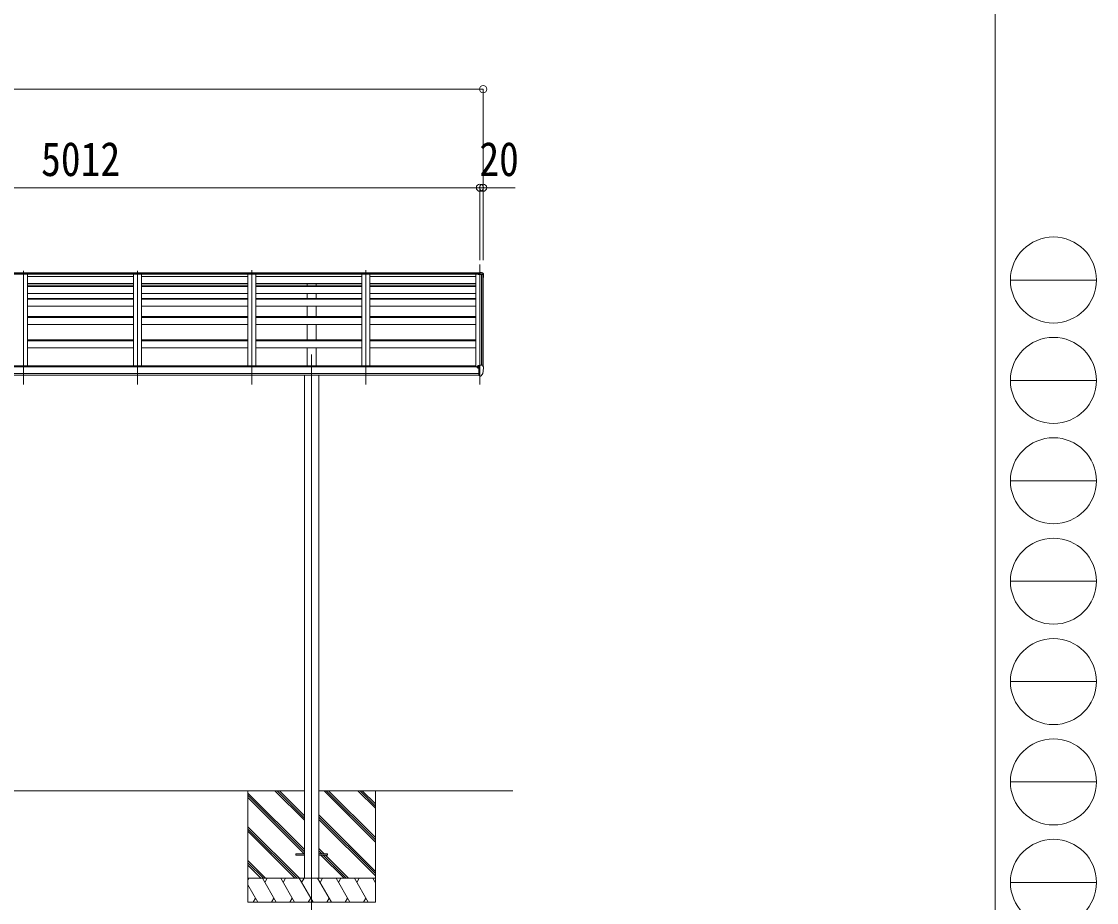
# Model space of a CAD drawing. Units: millimetres at full size. Extents: x -12578 to 12718, y -8779 to 8681.
# Drawn here: x 5973 to 12718, y -5530 to -2 of the extents above; entities that cross this region are included whole.
import ezdxf
from ezdxf.enums import TextEntityAlignment as Align

# ---------------------------------------------------------------- set-up
doc = ezdxf.new("R2010")
doc.units = ezdxf.units.MM
doc.header["$LTSCALE"] = 45
doc.header["$PDMODE"] = 32
doc.header["$PDSIZE"] = 45
for name, color, linetype, lineweight in [('0-0_0', 7, 'Continuous', 9), ('0-1_本体', 4, 'Continuous', 9), ('0-2_部品', 7, 'Continuous', 9), ('0-8_PARTS2', 2, 'Continuous', 9), ('0-A_寸法', 6, 'Continuous', 9), ('F-0_240', 7, 'Continuous', 9)]:
    doc.layers.add(name, color=color, linetype=linetype, lineweight=lineweight)
doc.styles.add('ＭＳ ゴシック', font='')
doc.styles.get('ＭＳ ゴシック').set_extended_font_data('MS Gothic')

msp = doc.modelspace()

# ---------------------------------------------------------------- linework, layer by layer
at = {"layer": '0-0_0'}
for p, q in [((7748.29, -4828.7), (4938.69, -4828.75)), ((7393.49, -4828.71), (7393.5, -5528.71)), ((7748.29, -5198.18), (7393.49, -4843.39)), ((7748.29, -5014.33), (7562.65, -4828.71)), ((7748.29, -5000.19), (7576.8, -4828.71)), ((7748.29, -4986.05), (7590.94, -4828.71)), ((9055.45, -4828.68), (7838.69, -4828.7)), ((8193.49, -5151.16), (7871.02, -4828.7)), ((8193.49, -5137.02), (7885.16, -4828.7)), ((8193.49, -5122.87), (7899.31, -4828.7)), ((8193.49, -4939.03), (8083.15, -4828.7)), ((8193.49, -4924.88), (8097.3, -4828.7)), ((8193.49, -4910.74), (8111.44, -4828.7)), ((8193.49, -4828.7), (8193.5, -5528.7)), ((7748.29, -5212.32), (7393.49, -4857.53)), ((7746.88, -5225.05), (7393.49, -4871.67)), ((8193.49, -5335), (7838.69, -4980.21)), ((7716.69, -5378.7), (7393.49, -5055.52)), ((8193.49, -5349.15), (7838.69, -4994.35)), ((8193.49, -5363.29), (7838.69, -5008.5)), ((7702.54, -5378.7), (7393.49, -5069.66)), ((7688.4, -5378.7), (7393.49, -5083.8)), ((7871.4, -5225.05), (7838.69, -5192.34)), ((7857.25, -5225.05), (7838.69, -5206.49)), ((7843.11, -5225.05), (7838.69, -5220.63)), ((7996.77, -5378.7), (7852.11, -5234.05)), ((8010.91, -5378.7), (7866.25, -5234.05)), ((8025.05, -5378.7), (7880.4, -5234.05)), ((7504.55, -5378.71), (7393.49, -5267.65)), ((7490.41, -5378.71), (7393.49, -5281.79)), ((7476.27, -5379.55), (7393.49, -5296.78)), ((7393.49, -5378.71), (8193.49, -5378.7)), ((7399.33, -5378.71), (7393.5, -5388.81)), ((7571.4, -5528.71), (7484.8, -5378.71)), ((7514.8, -5378.71), (7499.8, -5404.69)), ((7686.87, -5528.7), (7600.27, -5378.71)), ((7615.27, -5404.69), (7630.27, -5378.7)), ((7802.34, -5528.7), (7715.74, -5378.7)), ((7730.74, -5404.68), (7745.74, -5378.7)), ((7917.81, -5528.7), (7831.21, -5378.7)), ((7846.21, -5404.68), (7861.21, -5378.7)), ((8033.28, -5528.7), (7946.68, -5378.7)), ((7961.68, -5404.68), (7976.68, -5378.7)), ((8148.75, -5528.7), (8062.15, -5378.7)), ((8077.15, -5404.68), (8092.15, -5378.7)), ((8193.5, -5406.2), (8177.62, -5378.7)), ((7455.93, -5528.71), (7393.5, -5420.57)), ((8193.5, -5528.7), (7393.5, -5528.71)), ((7440.93, -5502.73), (7425.93, -5528.71)), ((7556.4, -5502.73), (7541.4, -5528.71)), ((7671.87, -5502.72), (7656.87, -5528.7)), ((7787.34, -5502.72), (7772.34, -5528.7)), ((7902.81, -5502.72), (7887.81, -5528.7)), ((8018.28, -5502.72), (8003.28, -5528.7)), ((8133.75, -5502.72), (8118.75, -5528.7))]:
    msp.add_line(p, q, dxfattribs=at)
at = {"layer": '0-1_本体'}
for p, q in [((8833.93, -1579), (3853.94, -1579.08)), ((3853.94, -1580.65), (8833.93, -1580.57)), ((3853.94, -1586.28), (8837.43, -1586.2)), ((3853.94, -1587.18), (8837.43, -1587.1)), ((6010.44, -1587.15), (6010.45, -2161.96)), ((6010.44, -1602.35), (6676.44, -1602.34)), ((6676.44, -1587.14), (6676.45, -2161.94)), ((6726.44, -1587.14), (6726.45, -2161.94)), ((6726.44, -1602.34), (7392.44, -1602.33)), ((7392.44, -1587.13), (7392.45, -2161.93)), ((7442.44, -1587.12), (7442.45, -2161.93)), ((7442.44, -1602.33), (8108.44, -1602.32)), ((8108.44, -1587.11), (8108.45, -2161.92)), ((8158.44, -1587.11), (8158.45, -2161.92)), ((8158.44, -1602.32), (8824.44, -1602.31)), ((8824.44, -1587.1), (8824.45, -2168.33)), ((8859.75, -2158.51), (8859.74, -1588.67)), ((8860.44, -1588.67), (8860.44, -2158.51)), ((8868.48, -1589.09), (8860.65, -1588.68)), ((8869.42, -1589.93), (8869.45, -2165.06)), ((6010.44, -1645.88), (6676.44, -1645.87)), ((6010.44, -1646.96), (6676.44, -1646.95)), ((6010.44, -1648.26), (6676.44, -1648.25)), ((6676.44, -1661.44), (6010.44, -1661.45)), ((6676.44, -1664.02), (6010.44, -1664.03)), ((6726.44, -1645.87), (7392.44, -1645.86)), ((6726.44, -1646.95), (7392.44, -1646.94)), ((6726.44, -1648.25), (7392.44, -1648.24)), ((7392.44, -1661.43), (6726.44, -1661.44)), ((7392.44, -1664.01), (6726.44, -1664.02)), ((7442.44, -1645.86), (8108.44, -1645.85)), ((7442.44, -1646.93), (8108.44, -1646.92)), ((7442.44, -1648.24), (8108.44, -1648.23)), ((8108.44, -1661.42), (7442.44, -1661.43)), ((8108.44, -1664), (7442.44, -1664.01)), ((7765.94, -1661.43), (7765.94, -1648.23)), ((7820.94, -1661.42), (7820.94, -1648.23)), ((8158.44, -1645.85), (8824.44, -1645.84)), ((8158.44, -1646.92), (8824.44, -1646.91)), ((8158.44, -1648.23), (8824.44, -1648.22)), ((8824.44, -1661.41), (8158.44, -1661.42)), ((8824.44, -1663.99), (8158.44, -1664)), ((6676.44, -1708.76), (6010.44, -1708.77)), ((6676.44, -1740.23), (6010.44, -1740.24)), ((6676.44, -1744.21), (6010.44, -1744.22)), ((7392.44, -1708.75), (6726.44, -1708.76)), ((7392.44, -1740.22), (6726.44, -1740.23)), ((7392.44, -1744.2), (6726.44, -1744.21)), ((8108.44, -1708.74), (7442.44, -1708.75)), ((8108.44, -1740.21), (7442.44, -1740.22)), ((8108.44, -1744.19), (7442.44, -1744.2)), ((7765.94, -1740.22), (7765.94, -1708.74)), ((7820.94, -1740.22), (7820.94, -1708.74)), ((8824.44, -1708.72), (8158.44, -1708.73)), ((8824.44, -1740.2), (8158.44, -1740.21)), ((8824.44, -1744.18), (8158.44, -1744.19)), ((6676.44, -1788.66), (6010.44, -1788.67)), ((7392.44, -1788.65), (6726.44, -1788.66)), ((8108.44, -1788.64), (7442.44, -1788.65)), ((7765.94, -1853.07), (7765.94, -1788.65)), ((7820.94, -1853.07), (7820.94, -1788.65)), ((8824.44, -1788.63), (8158.44, -1788.64)), ((6676.44, -1853.09), (6010.44, -1853.1)), ((6676.44, -1858.46), (6010.44, -1858.47)), ((7392.44, -1853.08), (6726.44, -1853.09)), ((7392.44, -1858.45), (6726.44, -1858.46)), ((8108.44, -1853.06), (7442.44, -1853.07)), ((8108.44, -1858.44), (7442.44, -1858.45)), ((8824.44, -1853.05), (8158.44, -1853.06)), ((8824.44, -1858.43), (8158.44, -1858.44)), ((6676.44, -1902.52), (6010.44, -1902.53)), ((7392.44, -1902.51), (6726.44, -1902.52)), ((8108.44, -1902.5), (7442.44, -1902.51)), ((7765.94, -1999.7), (7765.94, -1902.5)), ((7820.94, -1999.7), (7820.94, -1902.5)), ((8824.44, -1902.49), (8158.44, -1902.5)), ((6676.44, -1999.72), (6010.44, -1999.73)), ((6676.44, -2006.48), (6010.44, -2006.49)), ((7392.44, -1999.71), (6726.44, -1999.72)), ((7392.44, -2006.47), (6726.44, -2006.48)), ((8108.44, -1999.7), (7442.44, -1999.71)), ((8108.44, -2006.46), (7442.44, -2006.47)), ((8824.44, -1999.69), (8158.44, -1999.7)), ((8824.44, -2006.45), (8158.44, -2006.46)), ((6676.44, -2050.05), (6010.44, -2050.06)), ((7392.44, -2050.04), (6726.44, -2050.05)), ((8108.44, -2050.03), (7442.44, -2050.04)), ((7765.95, -2161.93), (7765.94, -2050.03)), ((7820.95, -2161.93), (7820.94, -2050.03)), ((8824.44, -2050.02), (8158.44, -2050.03)), ((3843.95, -2168.4), (8842.95, -2168.33)), ((8842.95, -2209.92), (3843.95, -2209.99)), ((3843.95, -2221.84), (8842.95, -2221.69)), ((3867.45, -2161.99), (8819.45, -2161.91)), ((7748.25, -2221.72), (7748.29, -5378.7)), ((7838.65, -2221.72), (7838.69, -5378.7)), ((8819.45, -2168.33), (8819.45, -2161.99))]:
    msp.add_line(p, q, dxfattribs=at)
msp.add_circle((8835.47, -2173.43), 3, dxfattribs=at)
msp.add_arc((8868.43, -1590.09), 1, 6.67102, 87.00088, dxfattribs=at)
at = {"layer": '0-2_部品'}
for p, q in [((8833.93, -1577.87), (8849.43, -1576.92)), ((8833.93, -1577.87), (8833.93, -1578.64)), ((8833.93, -1578.64), (8833.93, -1579.36)), ((8833.93, -1579.75), (8849.43, -1578.93)), ((8833.93, -1579.36), (8833.93, -1579.75)), ((8833.93, -1579.75), (8833.93, -1582.16)), ((8833.93, -1582.16), (8837.43, -1581.97)), ((8833.93, -1583.46), (8833.93, -1582.16)), ((8833.93, -1583.46), (8837.43, -1583.46)), ((8860.54, -1587.17), (8837.43, -1585.76)), ((8837.43, -1585.76), (8837.43, -1588.67)), ((8860.5, -1588.67), (8837.43, -1588.67)), ((8849.43, -1576.92), (8853.47, -1577.17)), ((8849.43, -1577.7), (8849.43, -1576.92)), ((8849.43, -1576.92), (8849.43, -1577.7)), ((8849.43, -1577.7), (8849.43, -1578.42)), ((8849.43, -1581.34), (8849.43, -1578.94)), ((8865.23, -1579.77), (8849.43, -1578.94)), ((8859.39, -1577.53), (8865.65, -1577.91)), ((8868.51, -1589.08), (8860.5, -1588.67)), ((8860.54, -1586.5), (8868.59, -1586.9)), ((8860.54, -1587.17), (8868.59, -1587.59)), ((8865.09, -1578.65), (8865.09, -1579.37)), ((8865.23, -1579.77), (8869.65, -1587.19)), ((8866.41, -1578.34), (8870.89, -1584.76)), ((8869.93, -1591.26), (8869.93, -1590.58)), ((8870.89, -1584.76), (8870.89, -1588.29)), ((8871.43, -1586.49), (8871.43, -1590.58)), ((8871.43, -1591.26), (8871.43, -1590.58)), ((8832.95, -2164.36), (8832.95, -2168.33)), ((8847.95, -2163.2), (8833.95, -2163.26)), ((8837.45, -2163.24), (8837.45, -2161.34)), ((8837.95, -2173.43), (8837.65, -2173.43)), ((8838.47, -2173.43), (8837.95, -2173.43)), ((8838.27, -2160.93), (8847.95, -2160.21)), ((8842.95, -2168.25), (8849.45, -2167.85)), ((8842.95, -2223.81), (8848.45, -2223.81)), ((8847.95, -2159.43), (8849.45, -2159.43)), ((8847.95, -2159.43), (8847.95, -2165.6)), ((8848.95, -2224.81), (8848.45, -2223.81)), ((8849.45, -2224.81), (8848.95, -2224.81)), ((8849.45, -2227.01), (8849.45, -2158.51)), ((8857.07, -2225.2), (8866.81, -2209.82)), ((8864.54, -2159.08), (8868.6, -2164.89)), ((8871.45, -2167.88), (8871.45, -2168.51)), ((8850.95, -2226.92), (8849.45, -2227.01)), ((8850.95, -2226.92), (8854.66, -2226.69))]:
    msp.add_line(p, q, dxfattribs=at)
at = {"layer": '0-2_部品', "color": 4}
for p, q in [((7693.49, -5225.05), (7693.49, -5234.05)), ((7748.29, -5225.05), (7693.49, -5225.05)), ((7748.29, -5234.05), (7693.49, -5234.05)), ((7893.49, -5225.05), (7838.69, -5225.05)), ((7893.49, -5234.05), (7838.69, -5234.05)), ((7893.49, -5225.05), (7893.49, -5234.05))]:
    msp.add_line(p, q, dxfattribs=at)
at = {"layer": '0-2_部品'}
for points in [[(8849.43, -1581.34), (8837.43, -1581.76), (8837.43, -1585.12)], [(8860.54, -1586.5), (8837.43, -1585.12), (8837.43, -1585.76)], [(8849.43, -1578.94), (8849.43, -1578.42), (8849.43, -1577.7)], [(8865.65, -1577.91), (8865.53, -1577.92), (8865.19, -1578.13), (8865.09, -1578.65)], [(8865.09, -1579.37), (8865.15, -1579.58), (8865.23, -1579.77)], [(8832.95, -2171.81), (8832.95, -2173.43), (8832.47, -2173.43)], [(8837.65, -2172.24), (8837.65, -2173.43), (8832.95, -2173.43)], [(8838.27, -2160.93), (8838.1, -2160.95), (8837.95, -2160.98), (8837.8, -2161.02), (8837.68, -2161.07), (8837.58, -2161.13), (8837.51, -2161.2), (8837.46, -2161.27), (8837.45, -2161.34)], [(8842.95, -2223.81), (8842.95, -2165.6), (8847.95, -2165.6)], [(8849.45, -2213.12), (8846.28, -2212.72), (8842.95, -2212.29)], [(8849.45, -2158.51), (8861.45, -2158.51), (8863.78, -2158.66)]]:
    msp.add_lwpolyline(points, dxfattribs=at)
for centre, radius, start, end in [((8868.86, -1374.09), 203.67, 265.66657, 267.33617), ((8865.59, -1578.92), 1, 34.92421, 86.50919), ((8868.43, -1590.58), 1.5, 0.10267, 87.11725), ((8868.44, -1590.58), 2.99, 0.10267, 87.11725), ((8670.93, -1590.91), 199.01, 355.91283, 0.00049), ((8670.93, -1591.26), 199.01, 355.91286, 0.00049), ((8670.94, -1591.26), 200.5, 351.88923, 0.0005), ((8868.17, -1590.1), 3.27, 33.61167, 63.1), ((8835.45, -2173.43), 2.5, 28.35852, 180.00088), ((8835.45, -2173.43), 2.5, 0.00088, 28.35852), ((8854.47, -2223.7), 3, 273.50088, 330.00088), ((8863.72, -2159.65), 1, 35.00088, 86.50088), ((8864.22, -2208.32), 3, 330.00088, 348.1674), ((8678.95, -2168.51), 192.49, 347.87758, 0.00008), ((8868.45, -2167.88), 3, 0.00088, 87.00088)]:
    msp.add_arc(centre, radius, start, end, dxfattribs=at)
for centre, major_axis, ratio, start_param, end_param in [((8868.43, -1590.45), (0.11, 3.55), 0.844901, 5.9032824, 6.268104), ((8868.43, -1586.49), (0, -3.01), 0.996195, 1.5707963, 2.1816616), ((8833.95, -2164.36), (0.02, 1.1), 0.906239, 0.0206394, 1.5914357)]:
    msp.add_ellipse(centre, major_axis=major_axis, ratio=ratio, start_param=start_param, end_param=end_param, dxfattribs=at)
at = {"layer": '0-8_PARTS2'}
for p, q in [((8849.43, -1525.67), (8849.45, -2279.46)), ((5985.45, -2279.5), (5985.44, -1567.3)), ((6701.45, -2279.49), (6701.44, -1567.29)), ((7417.45, -2279.48), (7417.44, -1563)), ((8133.45, -2279.47), (8133.44, -1562.99)), ((7793.44, -2090.67), (7793.5, -5596.7))]:
    msp.add_line(p, q, dxfattribs=at)
at = {"layer": '0-A_寸法'}
for p, q in [((-1194.59, -426.47), (8869.46, -426.47)), ((8869.46, -426.39), (8869.47, -1500.36)), ((8849.42, -1044.79), (3837.43, -1044.87)), ((8849.42, -1044.79), (8869.42, -1044.79)), ((8849.42, -1044.79), (8849.43, -1500.36)), ((8849.42, -1044.79), (8849.43, -1500.36)), ((8869.42, -1044.79), (8869.42, -1500.36)), ((8869.42, -1044.79), (9069.42, -1044.79))]:
    msp.add_line(p, q, dxfattribs=at)
for p in [(8869.46, -426.39), (8849.42, -1044.79), (8869.42, -1044.79)]:
    msp.add_point(p, dxfattribs=at)
at = {"layer": 'F-0_240', "color": 5}
msp.add_line((12081.82, 8681.02), (12081.82, -8778.98), dxfattribs=at)
at = {"layer": 'F-0_240', "color": 4}
for p, q in [((12177.99, -1623.99), (12717.99, -1623.99)), ((12177.99, -2253.98), (12717.99, -2253.98)), ((12177.99, -2883.99), (12717.99, -2883.99)), ((12177.99, -3513.99), (12717.99, -3513.99)), ((12177.99, -4143.99), (12717.99, -4143.99)), ((12177.99, -4773.99), (12717.99, -4773.99)), ((12177.99, -5403.99), (12717.99, -5403.99))]:
    msp.add_line(p, q, dxfattribs=at)
for centre in [(12447.99, -1623.99), (12447.99, -2253.98), (12447.99, -2883.99), (12447.99, -3513.99), (12447.99, -4143.99), (12447.99, -4773.99), (12447.99, -5403.99)]:
    msp.add_circle(centre, 270, dxfattribs=at)

# ---------------------------------------------------------------- texts
at = {"layer": '0-A_寸法', "color": 7, "style": 'ＭＳ ゴシック', "width": 0.85}
for s, p in [('5012', (6095.93, -1035.83)), ('20', (8845.67, -1035.79))]:
    msp.add_text(s, height=214.4, rotation=0.001, dxfattribs=at).set_placement(p, align=Align.BOTTOM_LEFT)

doc.saveas('drawing.dxf')
